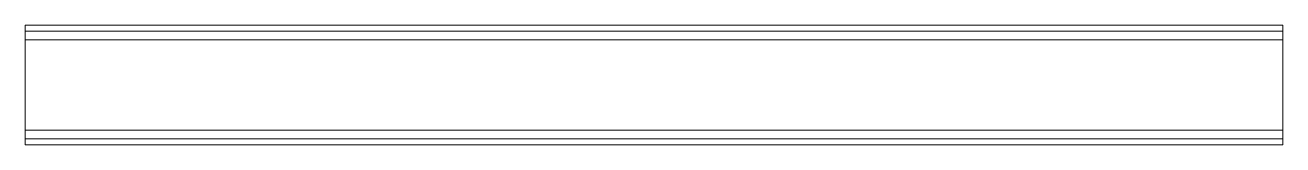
# Paper-space layout '3dmilling_mask' of a CAD drawing. Header units: millimetres. Extents: x 1545 to 2381, y 571 to 651.
import ezdxf

# ---------------------------------------------------------------- set-up
doc = ezdxf.new("R2010")
doc.units = ezdxf.units.MM

psp = doc.layouts.new('3dmilling_mask')

# ---------------------------------------------------------------- linework, layer by layer
at = {"color": 7, "linetype": 'Continuous', "lineweight": 15}
for p, q in [((1544.84, 650.63), (2380.84, 650.63)), ((1544.84, 646.56), (1544.84, 650.63)), ((1544.84, 646.56), (2380.84, 646.56)), ((1544.84, 640.78), (1544.84, 646.56)), ((2380.84, 646.56), (2380.84, 650.63)), ((2380.84, 640.78), (2380.84, 646.56)), ((1544.84, 640.78), (2380.84, 640.78)), ((1544.84, 640.78), (1544.84, 580.82)), ((2380.84, 580.82), (2380.84, 640.78)), ((1544.84, 580.82), (2380.84, 580.82)), ((1544.84, 575.05), (1544.84, 580.82)), ((2380.84, 575.05), (2380.84, 580.82)), ((1544.84, 575.05), (2380.84, 575.05)), ((1544.84, 570.98), (1544.84, 575.05)), ((1544.84, 570.98), (2380.84, 570.98)), ((2380.84, 570.98), (2380.84, 575.05))]:
    psp.add_line(p, q, dxfattribs=at)

doc.saveas('drawing.dxf')
